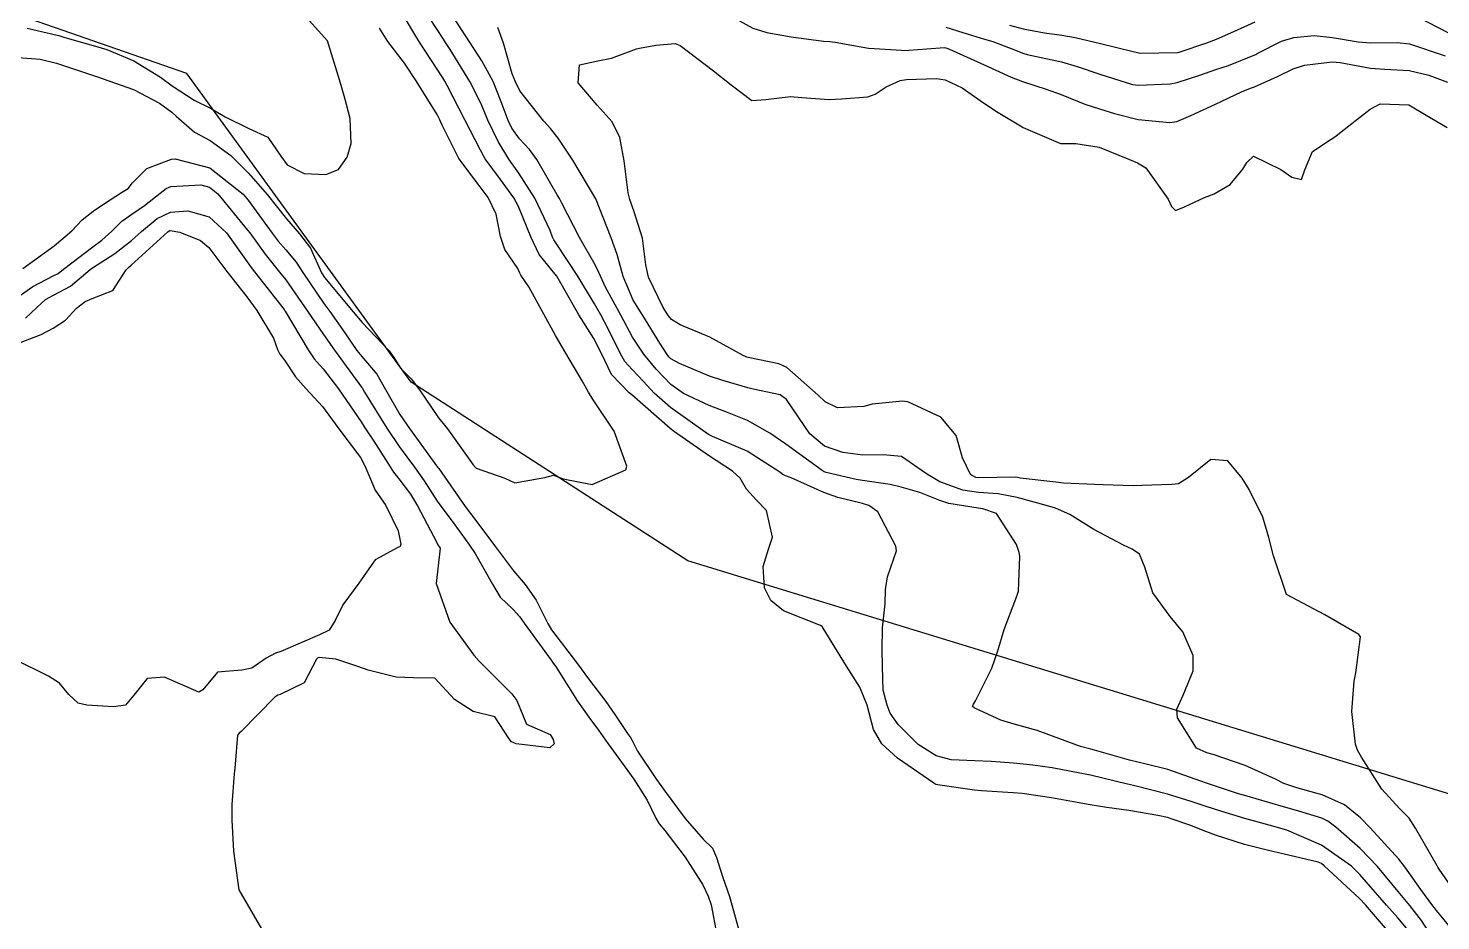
# Model space of a CAD drawing. Header units: metres. Extents: x 318500 to 325275, y 7408834 to 7428799.
# Drawn here: x 319986.2 to 320059.3, y 7414053.9 to 7414100.1 of the extents above; entities that cross this region are included whole.
import ezdxf

# ---------------------------------------------------------------- set-up
doc = ezdxf.new("R2010")
doc.units = ezdxf.units.M
doc.header["$MEASUREMENT"] = 0
for name, color, linetype in [('Curvas de Nivel 1m', 11, 'Continuous'), ('Curvas de Nivel 5m', 15, 'Continuous'), ('Vias Secundárias', 230, 'Continuous')]:
    doc.layers.add(name, color=color, linetype=linetype)

msp = doc.modelspace()

# ---------------------------------------------------------------- linework, layer by layer
at = {"layer": 'Curvas de Nivel 1m', "flags": 128}
for points, elevation in [([(320059.091, 7414052.753), (320058.329, 7414053.918), (320057.716, 7414054.701), (320057.121, 7414055.422), (320056.048, 7414056.721), (320055.154, 7414057.642), (320053.898, 7414058.749), (320053.484, 7414059.066), (320053.175, 7414059.216), (320051.979, 7414059.579), (320051.18, 7414059.805), (320049.774, 7414060.214), (320049.186, 7414060.387), (320048.856, 7414060.484), (320047.773, 7414060.831), (320047.193, 7414061.03), (320046.901, 7414061.138), (320045.203, 7414061.73), (320044.068, 7414062.02), (320043.21, 7414062.22), (320041.395, 7414062.74), (320041.218, 7414062.782), (320040.676, 7414062.928), (320039.228, 7414063.461), (320038.441, 7414063.748), (320037.237, 7414064.08), (320036.549, 7414064.29), (320035.239, 7414064.889), (320035.165, 7414064.927), (320035.093, 7414065.002), (320035.129, 7414065.115), (320035.244, 7414065.296), (320036.087, 7414066.988), (320036.396, 7414067.871), (320036.732, 7414068.979), (320037.324, 7414070.57), (320037.439, 7414070.858), (320037.465, 7414070.969), (320037.54, 7414072.776), (320037.506, 7414072.968), (320037.356, 7414073.375), (320036.329, 7414074.986), (320035.62, 7414075.233), (320035.383, 7414075.271), (320033.861, 7414075.499), (320033.386, 7414075.655), (320032.361, 7414076.07), (320031.393, 7414076.355), (320030.821, 7414076.485), (320029.396, 7414076.7), (320029.068, 7414076.756), (320027.504, 7414077.108), (320027.401, 7414077.151), (320027.306, 7414077.206), (320025.422, 7414078.582), (320024.603, 7414079.142), (320023.44, 7414079.799), (320022.409, 7414080.212), (320021.451, 7414080.576), (320020.118, 7414081.203), (320019.465, 7414081.662), (320018.705, 7414082.454), (320018.077, 7414083.231), (320017.493, 7414084.123), (320016.876, 7414085.25), (320016.09, 7414086.704), (320015.826, 7414087.266), (320015.745, 7414087.47), (320015.546, 7414087.857), (320014.741, 7414089.278), (320013.824, 7414091.05), (320013.706, 7414091.289), (320013.593, 7414091.489), (320012.527, 7414093.306), (320012.15, 7414093.837), (320011.631, 7414094.387), (320011.235, 7414094.925), (320011.045, 7414095.329), (320010.687, 7414096.302), (320010.272, 7414097.341), (320009.686, 7414098.42), (320009.084, 7414099.356), (320007.852, 7414101.236)], 733), ([(319986.146, 7414100.105), (319987.701, 7414099.746), (319987.786, 7414099.723), (319988.095, 7414099.634), (319989.694, 7414099.185), (319990.282, 7414099.013), (319991.682, 7414098.421), (319993.052, 7414097.569), (319993.664, 7414097.128), (319994.805, 7414096.391), (319995.646, 7414095.96), (319996.403, 7414095.522), (319997.634, 7414094.912), (319998.609, 7414094.474), (319999.279, 7414093.485), (319999.613, 7414093.042), (320000.484, 7414092.59), (320001.606, 7414092.53), (320002.262, 7414092.792), (320002.719, 7414093.439), (320002.93, 7414094.134), (320002.871, 7414095.438), (320002.603, 7414096.493), (320002.329, 7414097.443), (320001.7, 7414099.45), (320000.748, 7414100.503)], 729), ([(320057.091, 7414052.796), (320055.421, 7414054.727), (320055.115, 7414055.054), (320053.29, 7414056.758), (320053.142, 7414056.866), (320052.969, 7414056.936), (320051.149, 7414057.38), (320050.401, 7414057.548), (320049.156, 7414057.849), (320047.659, 7414058.336), (320047.165, 7414058.522), (320046.33, 7414058.853), (320045.464, 7414059.157), (320045.174, 7414059.247), (320044.685, 7414059.364), (320043.177, 7414059.62), (320042.039, 7414059.767), (320041.18, 7414059.905), (320040.308, 7414060.064), (320039.18, 7414060.272), (320037.652, 7414060.496), (320037.183, 7414060.535), (320035.551, 7414060.628), (320035.185, 7414060.667), (320033.273, 7414060.945), (320033.189, 7414060.965), (320033.083, 7414061.031), (320031.209, 7414062.324), (320030.394, 7414063.062), (320029.969, 7414063.811), (320029.631, 7414065.074), (320029.254, 7414066.001), (320028.555, 7414067.091), (320027.356, 7414069.052), (320027.328, 7414069.11), (320027.321, 7414069.13), (320027.3, 7414069.145), (320027.224, 7414069.188), (320025.308, 7414069.947), (320024.655, 7414070.481), (320024.318, 7414071.145), (320024.246, 7414072.237), (320024.532, 7414073.142), (320024.733, 7414073.766), (320024.415, 7414075.144), (320023.907, 7414075.674), (320023.391, 7414076.247), (320023.053, 7414076.821), (320022.67, 7414077.171), (320021.412, 7414077.991), (320019.654, 7414079.208), (320019.433, 7414079.392), (320018.164, 7414080.515), (320017.458, 7414081.129), (320017.317, 7414081.242), (320016.401, 7414082.188), (320015.877, 7414083.264), (320015.492, 7414084.046), (320014.702, 7414085.278), (320013.565, 7414087.264), (320013.552, 7414087.29), (320012.649, 7414088.401), (320012.225, 7414089.31), (320011.583, 7414090.886), (320011.338, 7414091.324), (320010.655, 7414092.283), (320009.868, 7414093.346), (320009.772, 7414093.498), (320009.624, 7414093.793), (320008.816, 7414095.358), (320007.892, 7414097.142), (320007.769, 7414097.369), (320007.672, 7414097.534), (320006.469, 7414099.388), (320006.176, 7414099.864), (320005.712, 7414100.632)], 731), ([(320057.719, 7414053.323), (320057.103, 7414054.06), (320056.52, 7414054.716), (320055.134, 7414056.309), (320054.697, 7414056.737), (320053.156, 7414057.825), (320051.356, 7414058.599), (320051.168, 7414058.654), (320050.634, 7414058.795), (320049.174, 7414059.206), (320047.932, 7414059.583), (320047.18, 7414059.815), (320046.403, 7414060.072), (320045.186, 7414060.463), (320043.496, 7414060.887), (320043.191, 7414060.956), (320043.109, 7414060.974), (320041.198, 7414061.436), (320040.558, 7414061.572), (320039.203, 7414061.816), (320038.211, 7414061.954), (320037.206, 7414062.064), (320036.043, 7414062.152), (320035.208, 7414062.192), (320033.987, 7414062.24), (320033.211, 7414062.438), (320032.279, 7414063.039), (320031.23, 7414064.06), (320030.829, 7414064.649), (320030.666, 7414065.059), (320030.465, 7414065.848), (320030.422, 7414067.063), (320030.404, 7414067.942), (320030.429, 7414069.063), (320030.568, 7414070.316), (320030.578, 7414071.061), (320030.688, 7414071.701), (320031.152, 7414073.053), (320031.117, 7414073.29), (320030.192, 7414075.068), (320029.714, 7414075.405), (320029.384, 7414075.506), (320028.107, 7414075.819), (320027.39, 7414076.067), (320025.696, 7414076.828), (320025.398, 7414076.941), (320025.273, 7414077.006), (320025.12, 7414077.134), (320023.416, 7414078.219), (320021.635, 7414078.978), (320021.428, 7414079.074), (320021.245, 7414079.192), (320019.449, 7414080.474), (320018.608, 7414081.223), (320018.059, 7414081.824), (320017.472, 7414082.436), (320017.092, 7414082.862), (320016.872, 7414083.249), (320016.246, 7414084.512), (320015.846, 7414085.265), (320015.519, 7414085.849), (320014.655, 7414087.279), (320013.557, 7414088.945), (320013.422, 7414089.155), (320013.354, 7414089.293), (320013.218, 7414089.642), (320012.423, 7414091.308), (320011.609, 7414092.596), (320011.085, 7414093.328), (320010.528, 7414094.236), (320010.003, 7414095.345), (320009.653, 7414096.194), (320009.07, 7414097.356), (320008.049, 7414099.012), (320007.814, 7414099.369), (320007.702, 7414099.534), (320006.975, 7414100.644)], 732), ([(320023.027, 7414100.484), (320023.709, 7414100.105), (320024.437, 7414099.879), (320025.705, 7414099.66), (320027.375, 7414099.442), (320027.703, 7414099.412), (320027.982, 7414099.385), (320029.7, 7414099.08), (320031.699, 7414098.962), (320031.784, 7414098.964), (320032.729, 7414099.04), (320033.628, 7414099.103), (320033.701, 7414099.095), (320033.751, 7414099.08), (320033.893, 7414099.027), (320035.688, 7414098.204), (320037.079, 7414097.579), (320037.676, 7414097.351), (320038.896, 7414096.958), (320039.667, 7414096.678), (320040.907, 7414096.176), (320041.66, 7414095.926), (320042.433, 7414095.684), (320043.655, 7414095.375), (320045.307, 7414095.22), (320045.654, 7414095.283), (320046.391, 7414095.592), (320047.663, 7414096.171), (320049.005, 7414096.82), (320049.483, 7414097.002), (320049.674, 7414097.074), (320050.876, 7414097.604), (320051.688, 7414098.006), (320052.271, 7414098.201), (320053.694, 7414098.369), (320054.116, 7414098.331), (320055.69, 7414098.042), (320056.423, 7414097.989), (320057.688, 7414097.913), (320058.704, 7414097.676), (320059.68, 7414097.321)], 734), ([(320036.993, 7414100.261), (320037.711, 7414100.082), (320038.804, 7414099.865), (320039.708, 7414099.744), (320040.4, 7414099.629), (320041.706, 7414099.321), (320043.408, 7414098.894), (320043.699, 7414098.831), (320043.765, 7414098.824), (320045.7, 7414098.844), (320045.722, 7414098.847), (320045.785, 7414098.869), (320047.208, 7414099.346), (320047.711, 7414099.542), (320048.607, 7414099.936), (320049.725, 7414100.444)], 732), ([(320058.087, 7414100.705), (320059.718, 7414099.862)], 732), ([(320059.895, 7414053.465), (320059.108, 7414054.432), (320058.996, 7414054.569), (320058.912, 7414054.683), (320058.295, 7414055.52), (320057.464, 7414056.705), (320057.146, 7414057.097), (320055.663, 7414058.725), (320055.175, 7414059.242), (320054.339, 7414059.901), (320053.187, 7414060.423), (320052.92, 7414060.496), (320051.865, 7414060.78), (320051.193, 7414061.02), (320050.763, 7414061.228), (320049.207, 7414061.937), (320047.545, 7414062.505), (320047.216, 7414062.602), (320046.673, 7414062.848), (320045.689, 7414064.418), (320045.657, 7414064.864), (320045.989, 7414065.591), (320046.501, 7414066.852), (320046.499, 7414067.635), (320045.967, 7414068.86), (320045.312, 7414069.653), (320044.426, 7414070.879), (320044.014, 7414072.212), (320043.725, 7414072.886), (320043.354, 7414073.147), (320042.909, 7414073.344), (320041.369, 7414074.162), (320040.125, 7414074.939), (320039.385, 7414075.26), (320038.961, 7414075.38), (320037.393, 7414075.821), (320036.415, 7414076.005), (320035.391, 7414076.08), (320034.583, 7414076.203), (320033.396, 7414076.623), (320032.7, 7414077.037), (320031.413, 7414077.93), (320030.455, 7414078.024), (320029.414, 7414078.001), (320028.366, 7414078.145), (320027.421, 7414078.479), (320026.66, 7414079.118), (320025.456, 7414080.885), (320025.128, 7414081.135), (320023.73, 7414081.423), (320023.463, 7414081.487), (320022.156, 7414081.869), (320021.469, 7414082.103), (320019.922, 7414082.759), (320019.478, 7414082.999), (320019.368, 7414083.101), (320019.281, 7414083.213), (320018.904, 7414083.803), (320018.015, 7414085.232), (320017.522, 7414086.03), (320016.996, 7414087.248), (320016.685, 7414088.387), (320016.386, 7414089.258), (320015.59, 7414091.27), (320014.396, 7414093.282), (320013.631, 7414094.417), (320013.249, 7414094.909), (320012.903, 7414095.301), (320011.663, 7414096.873), (320011.43, 7414097.324), (320011.256, 7414097.747), (320010.813, 7414099.333), (320010.513, 7414100.143)], 734), ([(320033.711, 7414100.162), (320034.582, 7414099.89), (320035.705, 7414099.545), (320036.131, 7414099.42), (320037.312, 7414098.976), (320037.698, 7414098.822), (320037.911, 7414098.753), (320039.691, 7414098.361), (320040.497, 7414098.128), (320041.682, 7414097.735), (320043.37, 7414097.199), (320043.674, 7414097.155), (320045.322, 7414097.227), (320045.676, 7414097.294), (320046.85, 7414097.685), (320047.687, 7414097.962), (320048.336, 7414098.185), (320049.699, 7414098.726), (320049.754, 7414098.754), (320049.858, 7414098.808), (320051.075, 7414099.431), (320051.713, 7414099.635), (320052.763, 7414099.725), (320053.713, 7414099.631), (320055.044, 7414099.406), (320055.709, 7414099.343), (320057.067, 7414099.359), (320057.709, 7414099.293), (320059.555, 7414098.682)], 733), ([(319985.933, 7414087.664), (319987.552, 7414088.835), (319988.467, 7414089.626), (319989.007, 7414090.18), (319989.575, 7414090.636), (319990.148, 7414091.038), (319991.043, 7414091.595), (319991.378, 7414091.808), (319991.598, 7414092.097), (319992.349, 7414092.839), (319993.617, 7414093.336), (319993.821, 7414093.352), (319995.61, 7414092.878), (319997.34, 7414091.513), (319997.586, 7414091.211), (319998.842, 7414089.491), (319999.15, 7414089.08), (319999.551, 7414088.627), (320000.075, 7414088.002), (320000.419, 7414087.467), (320001.516, 7414085.862), (320001.823, 7414085.447), (320002.6, 7414084.333), (320003.218, 7414083.433), (320003.477, 7414083.12), (320004.249, 7414082.2), (320004.695, 7414081.411), (320005.441, 7414080.109), (320005.951, 7414079.392), (320007.4, 7414077.394), (320007.417, 7414077.37), (320007.454, 7414077.315), (320008.821, 7414075.356), (320009.369, 7414074.622), (320010.347, 7414073.335), (320011.331, 7414072.02), (320011.926, 7414071.311), (320012.508, 7414070.498), (320013.098, 7414069.293), (320013.295, 7414068.964), (320014.58, 7414067.277), (320015.256, 7414066.359), (320016.101, 7414065.257), (320016.574, 7414064.59), (320017.224, 7414063.601), (320017.379, 7414063.395), (320017.466, 7414063.236), (320017.752, 7414062.692), (320018.734, 7414061.217), (320019.181, 7414060.596), (320020.221, 7414059.199), (320021.149, 7414058.124), (320021.624, 7414057.662), (320021.84, 7414057.18), (320022.154, 7414056.145), (320022.51, 7414055.169), (320023.066, 7414053.174)], 731), ([(319985.516, 7414086.089), (319986.45, 7414086.732), (319987.535, 7414087.301), (319987.754, 7414087.419), (319988.034, 7414087.633), (319989.552, 7414088.794), (319990.025, 7414089.135), (319990.541, 7414089.6), (319991.05, 7414090.113), (319991.573, 7414090.488), (319992.223, 7414090.938), (319993.036, 7414091.568), (319993.34, 7414091.818), (319993.595, 7414091.91), (319995.14, 7414091.994), (319995.595, 7414091.88), (319996.023, 7414091.526), (319997.562, 7414089.661), (319997.674, 7414089.508), (319998.47, 7414088.417), (319999.222, 7414087.485), (319999.534, 7414087.084), (320000.662, 7414085.463), (320001.492, 7414084.249), (320002.056, 7414083.444), (320003.461, 7414081.534), (320003.504, 7414081.472), (320003.531, 7414081.429), (320003.622, 7414081.263), (320004.764, 7414079.41), (320005.416, 7414078.455), (320006.205, 7414077.388), (320006.696, 7414076.683), (320007.383, 7414075.624), (320007.562, 7414075.368), (320008.147, 7414074.584), (320009.046, 7414073.353), (320009.344, 7414072.925), (320010.244, 7414071.336), (320010.633, 7414070.65), (320011.307, 7414070.018), (320011.643, 7414069.655), (320011.875, 7414069.311), (320013.272, 7414067.402), (320013.352, 7414067.289), (320013.528, 7414067.026), (320014.641, 7414065.276), (320015.232, 7414064.451), (320015.729, 7414063.766), (320016.083, 7414063.257), (320017.198, 7414061.745), (320017.56, 7414061.234), (320018.253, 7414060.144), (320018.699, 7414059.217), (320018.86, 7414058.918), (320019.154, 7414058.585), (320020.204, 7414057.199), (320021.119, 7414055.76), (320021.409, 7414055.186), (320021.561, 7414054.725), (320021.849, 7414053.172)], 732), ([(319986.073, 7414085.09), (319986.651, 7414085.653), (319987.102, 7414086.061), (319987.52, 7414086.284), (319988.402, 7414086.752), (319989.416, 7414087.612), (319989.541, 7414087.708), (319990.693, 7414088.454), (319991.555, 7414089.118), (319992.075, 7414089.582), (319992.879, 7414090.262), (319993.575, 7414090.593), (319994.463, 7414090.661), (319995.572, 7414090.348), (319996.476, 7414089.521), (319997.545, 7414088.012), (319997.755, 7414087.72), (319997.922, 7414087.504), (319999.453, 7414085.539), (319999.496, 7414085.48), (319999.51, 7414085.461), (320000.702, 7414083.462), (320001.015, 7414082.997), (320001.47, 7414082.473), (320002.277, 7414081.442), (320003.434, 7414079.725), (320003.63, 7414079.427), (320004.105, 7414078.734), (320004.938, 7414077.407), (320005.117, 7414077.124), (320005.394, 7414076.785), (320005.992, 7414075.997), (320006.359, 7414075.385), (320007.352, 7414073.481), (320007.416, 7414073.369), (320007.524, 7414073.192), (320007.32, 7414071.37), (320008.03, 7414069.363), (320009.275, 7414067.651), (320009.551, 7414067.346), (320011.245, 7414065.65), (320011.505, 7414065.316), (320011.996, 7414064.077), (320013.223, 7414063.549), (320013.376, 7414063.288), (320013.44, 7414063.065), (320013.214, 7414062.865), (320011.466, 7414063.066), (320011.218, 7414063.169), (320011.103, 7414063.322), (320010.36, 7414064.462), (320009.234, 7414064.745), (320008.279, 7414065.36), (320007.256, 7414066.458), (320006.159, 7414066.484), (320005.257, 7414066.517), (320003.805, 7414066.879), (320003.265, 7414067.072), (320002.128, 7414067.441), (320001.271, 7414067.53), (320001.207, 7414067.515), (320001.134, 7414067.452), (320000.497, 7414066.215), (319999.242, 7414065.621), (319999.134, 7414065.59), (319998.965, 7414065.484), (319997.222, 7414063.709), (319997.121, 7414063.611), (319997.048, 7414063.512), (319996.896, 7414061.803), (319996.862, 7414061.505), (319996.749, 7414059.924), (319996.755, 7414059.506), (319996.756, 7414059.106), (319996.828, 7414057.505), (319997.11, 7414055.5), (319998.284, 7414053.488)], 733), ([(319985.481, 7414083.716), (319986.883, 7414084.255), (319987.494, 7414084.583), (319988.136, 7414084.995), (319988.704, 7414085.622), (319989.161, 7414085.969), (319989.517, 7414086.109), (319990.59, 7414086.534), (319991.279, 7414087.593), (319991.405, 7414087.728), (319991.542, 7414087.836), (319993.437, 7414089.562), (319993.504, 7414089.618), (319993.561, 7414089.636), (319994.048, 7414089.553), (319995.13, 7414089.111), (319995.552, 7414088.75), (319996.487, 7414087.521), (319997.52, 7414086.196), (319998.046, 7414085.502), (319998.906, 7414084.071), (319999.119, 7414083.485), (319999.234, 7414083.24), (319999.474, 7414082.92), (320000.05, 7414082.056), (320000.577, 7414081.463), (320001.446, 7414080.524), (320002.24, 7414079.442), (320003.407, 7414077.884), (320003.646, 7414077.426), (320004.171, 7414076.202), (320004.713, 7414075.41), (320005.36, 7414074.09), (320005.491, 7414073.398), (320005.46, 7414073.287), (320005.347, 7414073.226), (320004.171, 7414072.584), (320003.352, 7414071.43), (320003.32, 7414071.383), (320002.486, 7414070.261), (320002.092, 7414069.442), (320001.793, 7414068.945), (320001.289, 7414068.703), (320000.411, 7414068.335), (319999.276, 7414067.849), (319999.008, 7414067.75), (319998.528, 7414067.491), (319997.786, 7414066.978), (319997.26, 7414066.874), (319996.008, 7414066.774), (319995.245, 7414065.862), (319995.038, 7414065.738), (319993.254, 7414066.52), (319992.372, 7414066.454), (319991.673, 7414065.584), (319991.235, 7414065.07), (319990.622, 7414064.985), (319989.235, 7414065.071), (319988.793, 7414065.174), (319988.308, 7414065.624), (319987.826, 7414066.209), (319987.254, 7414066.574), (319985.478, 7414067.446)], 734)]:
    msp.add_lwpolyline(points, dxfattribs=dict(at, elevation=elevation))
at = {"layer": 'Curvas de Nivel 5m', "flags": 128}
for points, elevation in [([(319985.684, 7414098.588), (319986.833, 7414098.503), (319987.68, 7414098.299), (319989.645, 7414097.636), (319989.67, 7414097.626), (319989.75, 7414097.609), (319991.66, 7414096.939), (319992.999, 7414096.221), (319993.643, 7414095.76), (319993.861, 7414095.557), (319994.816, 7414094.727), (319995.628, 7414094.296), (319996.699, 7414093.519), (319997.606, 7414092.598), (319998.576, 7414091.495), (319999.571, 7414090.236), (320000.248, 7414089.47), (320000.811, 7414088.72), (320001.394, 7414087.452), (320001.536, 7414087.211), (320003.022, 7414085.435), (320003.502, 7414084.87), (320004.897, 7414083.409), (320005.138, 7414083.066), (320005.471, 7414082.512), (320006.035, 7414081.961), (320006.457, 7414081.385), (320007.439, 7414079.94), (320007.915, 7414079.365), (320009.247, 7414077.507), (320009.373, 7414077.35), (320009.4, 7414077.33), (320010.878, 7414076.811), (320011.392, 7414076.568), (320012.954, 7414076.855), (320013.397, 7414076.966), (320013.895, 7414076.785), (320015.392, 7414076.496), (320017.146, 7414077.244), (320017.201, 7414077.445), (320016.541, 7414079.253), (320015.454, 7414080.877), (320015.206, 7414081.273), (320014.881, 7414081.86), (320014.032, 7414083.284), (320013.494, 7414084.206), (320012.896, 7414085.299), (320012.126, 7414086.716), (320011.712, 7414087.317), (320011.652, 7414087.429), (320011.544, 7414087.674), (320010.874, 7414088.651), (320010.655, 7414089.334), (320010.425, 7414090.49), (320010.008, 7414091.344), (320009.598, 7414091.893), (320008.497, 7414093.361), (320007.637, 7414095.097), (320007.555, 7414095.287), (320007.514, 7414095.372), (320007.383, 7414095.635), (320006.281, 7414097.391), (320005.683, 7414098.292), (320004.824, 7414099.413), (320004.397, 7414100.109)], 730), ([(320060.571, 7414054.658), (320059.247, 7414056.57), (320059.178, 7414056.679), (320059.141, 7414056.75), (320058.012, 7414058.697), (320057.695, 7414059.222), (320057.18, 7414059.725), (320056.271, 7414060.719), (320055.215, 7414062.371), (320055.017, 7414062.733), (320054.917, 7414063.042), (320054.713, 7414064.738), (320054.84, 7414066.311), (320054.92, 7414066.735), (320055.167, 7414068.6), (320055.082, 7414068.733), (320053.315, 7414069.741), (320051.33, 7414070.79), (320050.665, 7414072.797), (320050.418, 7414073.746), (320050.119, 7414074.803), (320049.401, 7414076.233), (320049.044, 7414076.815), (320048.298, 7414077.706), (320047.419, 7414077.775), (320046.271, 7414076.857), (320045.748, 7414076.522), (320045.404, 7414076.482), (320043.848, 7414076.441), (320043.403, 7414076.422), (320041.849, 7414076.468), (320041.404, 7414076.493), (320039.789, 7414076.559), (320039.405, 7414076.604), (320037.56, 7414076.816), (320037.408, 7414076.845), (320037.298, 7414076.861), (320035.398, 7414076.839), (320035.256, 7414076.859), (320034.977, 7414077.006), (320034.561, 7414077.864), (320034.248, 7414079.018), (320033.444, 7414079.979), (320031.74, 7414080.762), (320031.456, 7414080.805), (320029.886, 7414080.642), (320029.452, 7414080.527), (320028.097, 7414080.454), (320027.455, 7414080.774), (320027.101, 7414081.114), (320025.474, 7414082.537), (320025.069, 7414082.729), (320023.479, 7414083.07), (320023.404, 7414083.086), (320023.21, 7414083.164), (320021.494, 7414084.112), (320019.96, 7414084.749), (320019.507, 7414085.033), (320019.358, 7414085.212), (320019.079, 7414085.654), (320018.322, 7414087.228), (320018.179, 7414087.863), (320017.997, 7414089.233), (320017.581, 7414090.608), (320017.346, 7414091.244), (320017.255, 7414091.585), (320017.057, 7414093.248), (320016.834, 7414094.454), (320016.433, 7414095.258), (320015.653, 7414096.118), (320014.667, 7414097.28), (320014.746, 7414098.217), (320015.687, 7414098.419), (320016.397, 7414098.552), (320017.697, 7414099.04), (320017.853, 7414099.082), (320018.699, 7414099.225), (320019.701, 7414099.312), (320019.956, 7414099.207), (320021.681, 7414097.899), (320022.599, 7414097.176), (320023.658, 7414096.366), (320024.389, 7414096.42), (320025.662, 7414096.58), (320026.257, 7414096.528), (320027.66, 7414096.425), (320028.305, 7414096.456), (320029.662, 7414096.555), (320030.043, 7414096.696), (320030.616, 7414097.066), (320031.334, 7414097.396), (320031.676, 7414097.449), (320033.215, 7414097.497), (320033.676, 7414097.434), (320034.559, 7414097.017), (320035.659, 7414096.247), (320036.409, 7414095.746), (320037.65, 7414095.006), (320037.713, 7414094.969), (320039.638, 7414094.144), (320040.433, 7414094.143), (320041.636, 7414093.957), (320043.216, 7414093.306), (320043.624, 7414093.134), (320044.058, 7414092.886), (320045.209, 7414091.261), (320045.391, 7414090.872), (320045.588, 7414090.67), (320046.059, 7414090.863), (320047.096, 7414091.349), (320047.6, 7414091.535), (320048.423, 7414092.013), (320049.071, 7414092.818), (320049.289, 7414093.151), (320049.63, 7414093.488), (320051.037, 7414092.796), (320051.614, 7414092.393), (320052.113, 7414092.282), (320052.288, 7414092.78), (320052.682, 7414093.726), (320053.644, 7414094.36), (320053.889, 7414094.513), (320054.172, 7414094.752), (320055.662, 7414095.922), (320056.192, 7414096.197), (320057.664, 7414096.141), (320058.566, 7414095.604), (320059.653, 7414094.968)], 735)]:
    msp.add_lwpolyline(points, dxfattribs=dict(at, elevation=elevation))
at = {"layer": 'Vias Secundárias'}
msp.add_lwpolyline([(320080.411, 7414054.142), (320020.344, 7414072.534), (320006.032, 7414081.786), (319994.413, 7414097.769), (319984.329, 7414101.272), (319974.991, 7414099.847)], dxfattribs=at)

doc.saveas('drawing.dxf')
